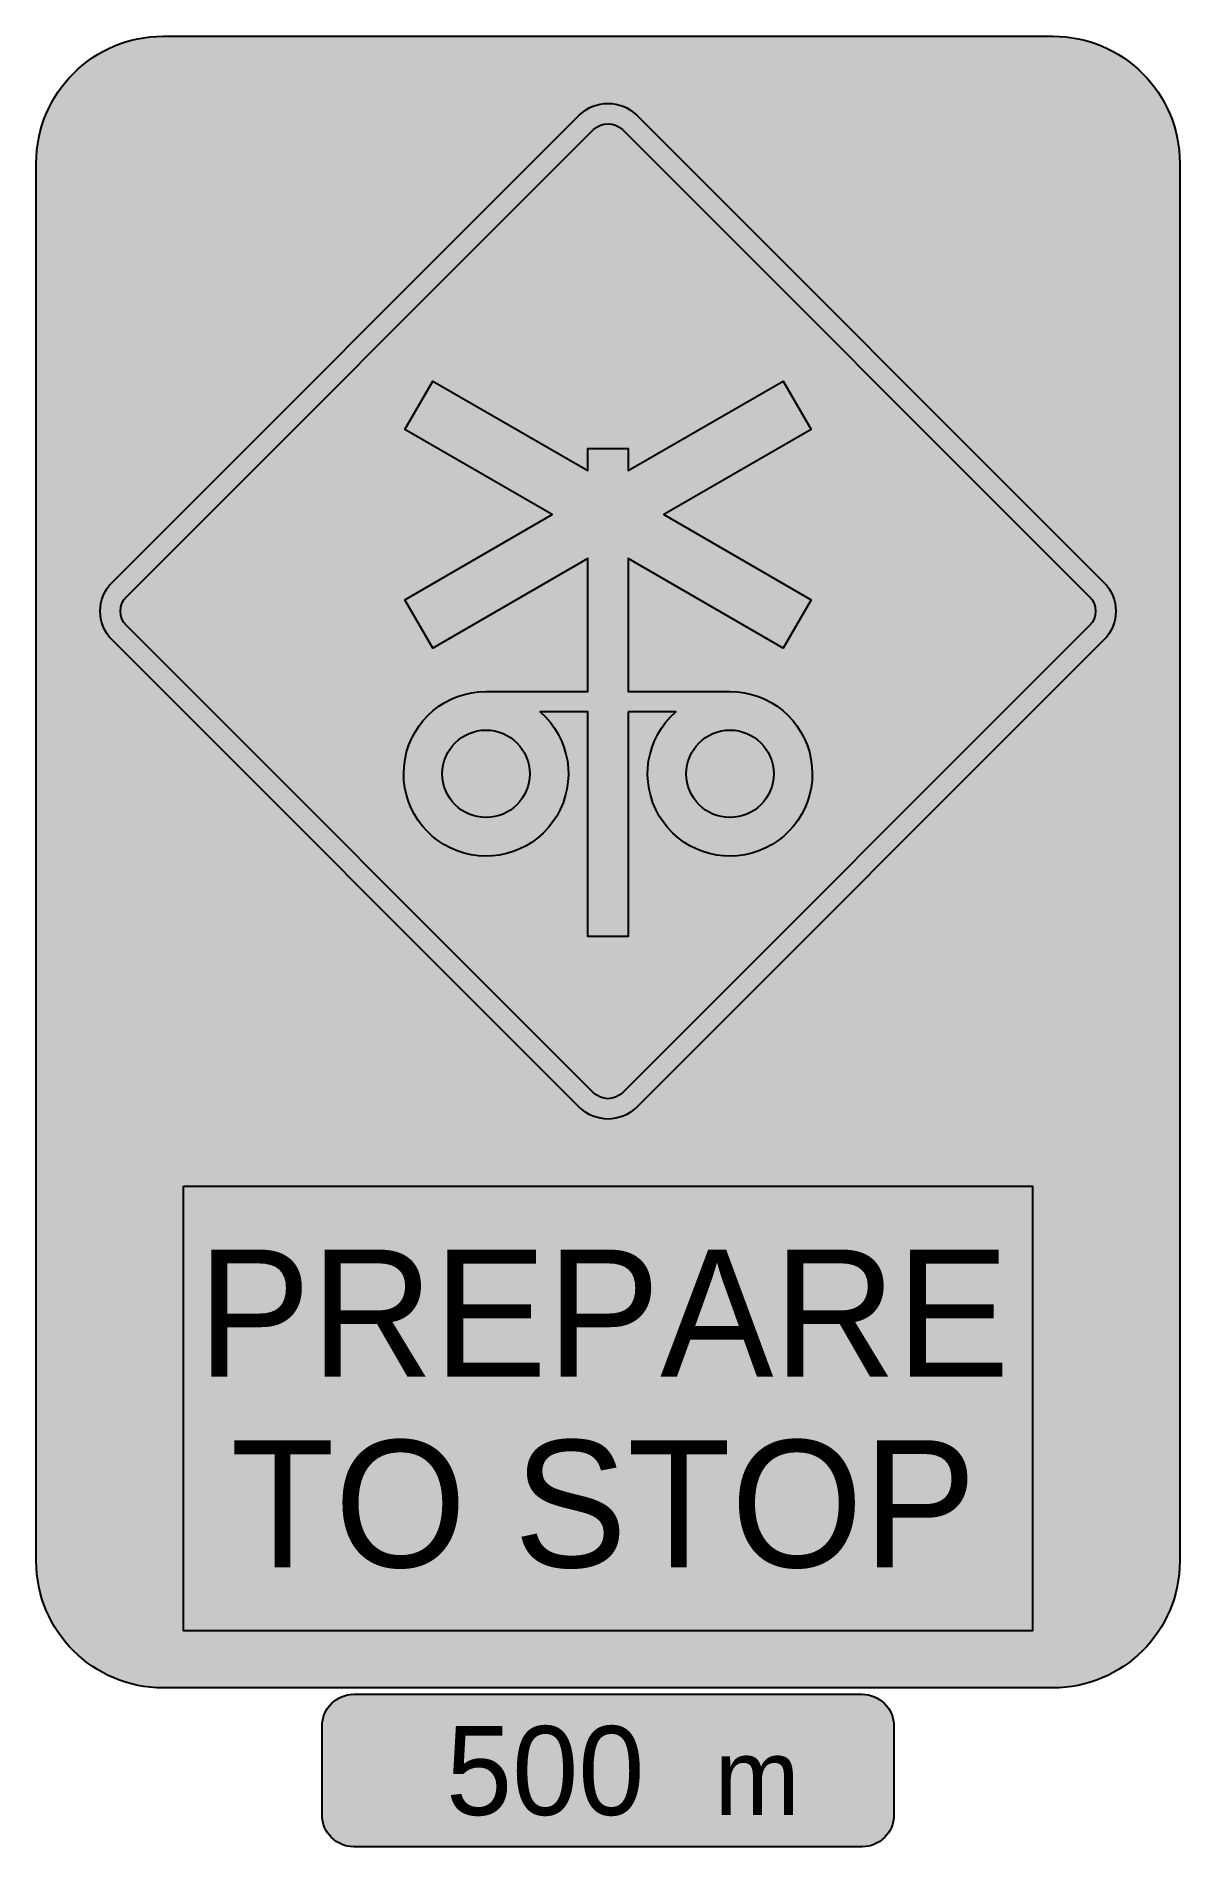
# Model space of a CAD drawing. Header units: inches. Extents: x 0 to 900, y 0 to 1425.
import ezdxf
from ezdxf.enums import TextEntityAlignment as Align

# ---------------------------------------------------------------- set-up
doc = ezdxf.new("R2010")
doc.units = ezdxf.units.IN
doc.header["$MEASUREMENT"] = 0
for name, color, linetype, true_color in [('1_SIGNHATCH_BLACK', 7, 'Continuous', 0x000000), ('1_SIGNHATCH_YELLOW', 7, 'Continuous', 0xffff24), ('1_SIGNTEXT_WHITE', 7, 'Continuous', 0xffffff)]:
    doc.layers.add(name, color=color, linetype=linetype, true_color=true_color)
doc.layers.add('1_SIGNHATCH_RED', color=12, linetype='Continuous')
doc.styles.add('Series D', font='fhwa_d2000ex_ttf.ttf')
doc.styles.add('Series E', font='fhwa_e2000ex_ttf.ttf')
doc.styles.add('Series MOD E', font='fhwa_em2000ex_ttf.ttf')

# ---------------------------------------------------------------- blocks, each defined once
blk = doc.blocks.new('*U120')
at = {"layer": '1_SIGNTEXT_WHITE', "style": 'Series D'}
blk.add_attdef('D', text='', height=200, dxfattribs=at).set_placement((0, 0), align=Align.TOP_CENTER)
blk = doc.blocks.new('*U121')
at = {"layer": '1_SIGNTEXT_WHITE', "style": 'Series D'}
blk.add_attdef('D', text='', height=200, dxfattribs=at).set_placement((0, 0), align=Align.TOP_CENTER)
blk = doc.blocks.new('*U122')
at = {"layer": '1_SIGNTEXT_WHITE', "style": 'Series E'}
blk.add_attdef('TEXT', text='', height=140, dxfattribs=at).set_placement((0, -70), align=Align.MIDDLE_CENTER)
blk = doc.blocks.new('*U123')
at = {"layer": '1_SIGNTEXT_WHITE', "style": 'Series MOD E'}
blk.add_attdef('TEXT', text='', height=120, dxfattribs=at).set_placement((0, -60), align=Align.MIDDLE_CENTER)
blk = doc.blocks.new('MR-WAW-4A')
at = {"layer": '1_SIGNHATCH_BLACK'}
h = blk.add_hatch(color=256, dxfattribs=at)
h.dxf.hatch_style = 1
edge = h.paths.add_edge_path(flags=16)
edge.add_line((70.9907652840102, 983.8137084989849), (438.6862915010151, 1351.50923471599))
edge.add_arc((450, 1340.195526217005), 16.00000000000029, 45.000000000000625, 134.9999999999994, ccw=False)
edge.add_line((461.3137084989849, 1351.50923471599), (829.0092347159898, 983.8137084989849))
edge.add_arc((817.6955262170047, 972.5), 16.00000000000029, -44.999999999999375, 44.999999999999375, ccw=False)
edge.add_line((829.0092347159898, 961.1862915010151), (461.313708498983, 593.4907652840102))
edge.add_arc((449.9999999999991, 604.8044737829944), 15.999999999999, 225.0000000000006, 314.99999999999943, ccw=False)
edge.add_line((438.6862915010151, 593.4907652840102), (70.9907652840102, 961.1862915010151))
edge.add_arc((82.30447378299522, 972.5), 16.00000000000025, 135.0000000000004, 224.9999999999996, ccw=False)
edge = h.paths.add_edge_path()
edge.add_line((59.67705678502534, 995.1274169979697), (427.3725830020303, 1362.822943214975))
edge.add_arc((450, 1340.195526217005), 32.00000000000026, 45, 135, ccw=False)
edge.add_line((472.6274169979697, 1362.822943214975), (840.3229432149747, 995.1274169979697))
edge.add_arc((817.6955262170048, 972.5), 32.00000000000034, -44.99999999999977, 44.99999999999977, ccw=False)
edge.add_line((840.3229432149747, 949.8725830020303), (472.6274169979697, 582.1770567850253))
edge.add_arc((450, 604.8044737829952), 32.00000000000034, 225.0000000000001, 314.99999999999983, ccw=False)
edge.add_line((427.3725830020303, 582.1770567850253), (59.67705678502534, 949.8725830020303))
edge.add_arc((82.30447378299515, 972.5), 32.00000000000033, 135.0000000000001, 224.9999999999999, ccw=False)
h = blk.add_hatch(color=256, dxfattribs=at)
h.dxf.hatch_style = 1
edge = h.paths.add_edge_path(flags=16)
edge.add_arc((354, 844.5), 34.4, 0, 360)
edge = h.paths.add_edge_path(flags=16)
edge.add_arc((546, 844.5), 34.4, 0, 360)
edge = h.paths.add_edge_path()
edge.add_line((466, 893.3000000000002), (466, 716.5))
edge.add_line((466, 716.5), (434, 716.5))
edge.add_line((434, 716.5), (434, 893.3000000000002))
edge.add_line((434, 893.3000000000002), (396.6333203023169, 893.3000000000002))
edge.add_arc((353.9999999999994, 844.5000000000003), 64.79999999999981, -270.00000000000057, 48.858445102844314, ccw=False)
edge.add_line((354, 909.3000000000002), (434, 909.3000000000002))
edge.add_line((434, 909.3000000000002), (434, 1013.858983848622))
edge.add_line((434, 1013.858983848622), (312.0436305490766, 943.4474411167412))
edge.add_line((312.0436305490766, 943.4474411167412), (290.0436305490766, 981.552558883257))
edge.add_line((290.0436305490766, 981.552558883257), (406, 1048.5))
edge.add_line((406, 1048.5), (290.0436305490766, 1115.447441116743))
edge.add_line((290.0436305490766, 1115.447441116743), (312.0436305490766, 1153.552558883258))
edge.add_line((312.0436305490766, 1153.552558883258), (434, 1083.141016151378))
edge.add_line((434, 1083.141016151378), (434, 1100.5))
edge.add_line((434, 1100.5), (466, 1100.5))
edge.add_line((466, 1100.5), (466, 1083.141016151378))
edge.add_line((466, 1083.141016151378), (587.9563694509216, 1153.552558883258))
edge.add_line((587.9563694509216, 1153.552558883258), (609.9563694509216, 1115.447441116743))
edge.add_line((609.9563694509216, 1115.447441116743), (494, 1048.5))
edge.add_line((494, 1048.5), (609.9563694509216, 981.552558883257))
edge.add_line((609.9563694509216, 981.552558883257), (587.9563694509216, 943.4474411167412))
edge.add_line((587.9563694509216, 943.4474411167412), (466, 1013.858983848622))
edge.add_line((466, 1013.858983848622), (466, 909.3000000000002))
edge.add_line((466, 909.3000000000002), (546, 909.3000000000002))
edge.add_arc((546.0000000000006, 844.5000000000003), 64.79999999999984, -228.85844510284426, 90.00000000000051, ccw=False)
edge.add_line((503.3666796976831, 893.3000000000002), (466, 893.3000000000002))
at = {"layer": '1_SIGNHATCH_RED'}
h = blk.add_hatch(color=256, dxfattribs=at)
h.dxf.hatch_style = 1
h.paths.add_polyline_path([(116, 520), (784, 520), (784, 169.9999999999998), (116, 169.9999999999998)])
at = {"layer": '1_SIGNHATCH_YELLOW'}
h = blk.add_hatch(color=256, dxfattribs=at)
h.dxf.hatch_style = 1
edge = h.paths.add_edge_path()
edge.add_line((100, 1425), (800, 1425))
edge.add_arc((800, 1325), 100, 0, 90, ccw=False)
edge.add_line((900, 1325), (900, 224.9999999999998))
edge.add_arc((800, 224.9999999999998), 100, -90, 0, ccw=False)
edge.add_line((800, 124.9999999999998), (100, 124.9999999999998))
edge.add_arc((100, 224.9999999999998), 100, 180, 270, ccw=False)
edge.add_line((0, 224.9999999999998), (0, 1325))
edge.add_arc((100, 1325), 100, 90, 180, ccw=False)
edge = h.paths.add_edge_path(flags=16)
edge.add_line((59.67705678502534, 995.1274169979697), (427.3725830020303, 1362.822943214975))
edge.add_arc((450, 1340.195526217005), 32.00000000000026, 45, 135, ccw=False)
edge.add_line((472.6274169979697, 1362.822943214975), (840.3229432149747, 995.1274169979697))
edge.add_arc((817.6955262170048, 972.5), 32.00000000000034, -44.99999999999977, 44.99999999999977, ccw=False)
edge.add_line((840.3229432149747, 949.8725830020303), (472.6274169979697, 582.1770567850253))
edge.add_arc((450, 604.8044737829952), 32.00000000000034, 225.0000000000001, 314.99999999999983, ccw=False)
edge.add_line((427.3725830020303, 582.1770567850253), (59.67705678502534, 949.8725830020303))
edge.add_arc((82.30447378299515, 972.5), 32.00000000000033, 135.0000000000001, 224.9999999999999, ccw=False)
h.paths.add_polyline_path([(116, 520), (784, 520), (784, 169.9999999999998), (116, 169.9999999999998)], flags=16)
h = blk.add_hatch(color=256, dxfattribs=at)
h.dxf.hatch_style = 1
edge = h.paths.add_edge_path()
edge.add_line((70.9907652840102, 983.8137084989849), (438.6862915010151, 1351.50923471599))
edge.add_arc((450, 1340.195526217005), 16.00000000000029, 45.000000000000625, 134.9999999999994, ccw=False)
edge.add_line((461.3137084989849, 1351.50923471599), (829.0092347159898, 983.8137084989849))
edge.add_arc((817.6955262170047, 972.5), 16.00000000000029, -44.999999999999375, 44.999999999999375, ccw=False)
edge.add_line((829.0092347159898, 961.1862915010151), (461.313708498983, 593.4907652840102))
edge.add_arc((449.9999999999991, 604.8044737829944), 15.999999999999, 225.0000000000006, 314.99999999999943, ccw=False)
edge.add_line((438.6862915010151, 593.4907652840102), (70.9907652840102, 961.1862915010151))
edge.add_arc((82.30447378299522, 972.5), 16.00000000000025, 135.0000000000004, 224.9999999999996, ccw=False)
h = blk.add_hatch(color=256, dxfattribs=at)
h.dxf.hatch_style = 1
edge = h.paths.add_edge_path()
edge.add_line((250, 120), (650, 120))
edge.add_arc((650, 95), 25, 0, 90, ccw=False)
edge.add_line((675, 95), (675, 25))
edge.add_arc((650, 25), 25, -90, 0, ccw=False)
edge.add_line((650, 0), (250, 0))
edge.add_arc((250, 25), 25, 180, 270, ccw=False)
edge.add_line((225, 25), (225, 95))
edge.add_arc((250, 95), 25, 90, 180, ccw=False)
for points in [[(100, 1425), (800, 1425, -0.414213562373095), (900, 1325), (900, 224.9999999999998, -0.414213562373095), (800, 124.9999999999998), (100, 124.9999999999998, -0.414213562373095), (0, 224.9999999999998), (0, 1325, -0.414213562373095)], [(59.67705678502534, 995.1274169979697), (427.3725830020303, 1362.822943214975, -0.4142135623730938), (472.6274169979697, 1362.822943214975), (840.3229432149747, 995.1274169979697, -0.4142135623730938), (840.3229432149747, 949.8725830020303), (472.6274169979697, 582.1770567850253, -0.4142135623730939), (427.3725830020303, 582.1770567850253), (59.67705678502534, 949.8725830020303, -0.4142135623730938)], [(70.9907652840102, 983.8137084989849), (438.6862915010151, 1351.50923471599, -0.4142135623730903), (461.3137084989849, 1351.50923471599), (829.0092347159898, 983.8137084989849, -0.4142135623730904), (829.0092347159898, 961.1862915010151), (461.313708498983, 593.4907652840102, -0.4142135623730904), (438.6862915010151, 593.4907652840102), (70.9907652840102, 961.1862915010151, -0.4142135623730904)], [(466, 893.3000000000002), (466, 716.5), (434, 716.5), (434, 893.3000000000002), (396.6333203023169, 893.3000000000002, -5.510632413046451), (354, 909.3000000000002), (434, 909.3000000000002), (434, 1013.858983848622), (312.0436305490766, 943.4474411167412), (290.0436305490766, 981.552558883257), (406, 1048.5), (290.0436305490766, 1115.447441116743), (312.0436305490766, 1153.552558883258), (434, 1083.141016151378), (434, 1100.5), (466, 1100.5), (466, 1083.141016151378), (587.9563694509216, 1153.552558883258), (609.9563694509216, 1115.447441116743), (494, 1048.5), (609.9563694509216, 981.552558883257), (587.9563694509216, 943.4474411167412), (466, 1013.858983848622), (466, 909.3000000000002), (546, 909.3000000000002, -5.510632413046451), (503.3666796976831, 893.3000000000002)], [(250, 120), (650, 120, -0.414213562373095), (675, 95), (675, 25, -0.414213562373095), (650, 0), (250, 0, -0.414213562373095), (225, 25), (225, 95, -0.414213562373095)]]:
    blk.add_lwpolyline(points, format="xyb", close=True)
blk.add_lwpolyline([(116, 520), (784, 520), (784, 169.9999999999998), (116, 169.9999999999998)], close=True)
for centre in [(354, 844.5), (546, 844.5)]:
    blk.add_circle(centre, 34.4)
at = {"xscale": 0.5, "yscale": 0.5, "zscale": 0.5}
for name, p, values in [('*U120', (446.4503942548363, 470), {'D': 'PREPARE'}), ('*U121', (446.4503942548363, 319.9999999999998), {'D': 'TO STOP'}), ('*U122', (400.6004263577979, 95), {'TEXT': '500'}), ('*U123', (567.4400783708152, 85), {'TEXT': 'm'})]:
    blk.add_blockref(name, p, dxfattribs=at).add_auto_attribs(values)

msp = doc.modelspace()

# ---------------------------------------------------------------- block references
msp.add_blockref('MR-WAW-4A', (0, 0))

doc.saveas('drawing.dxf')
